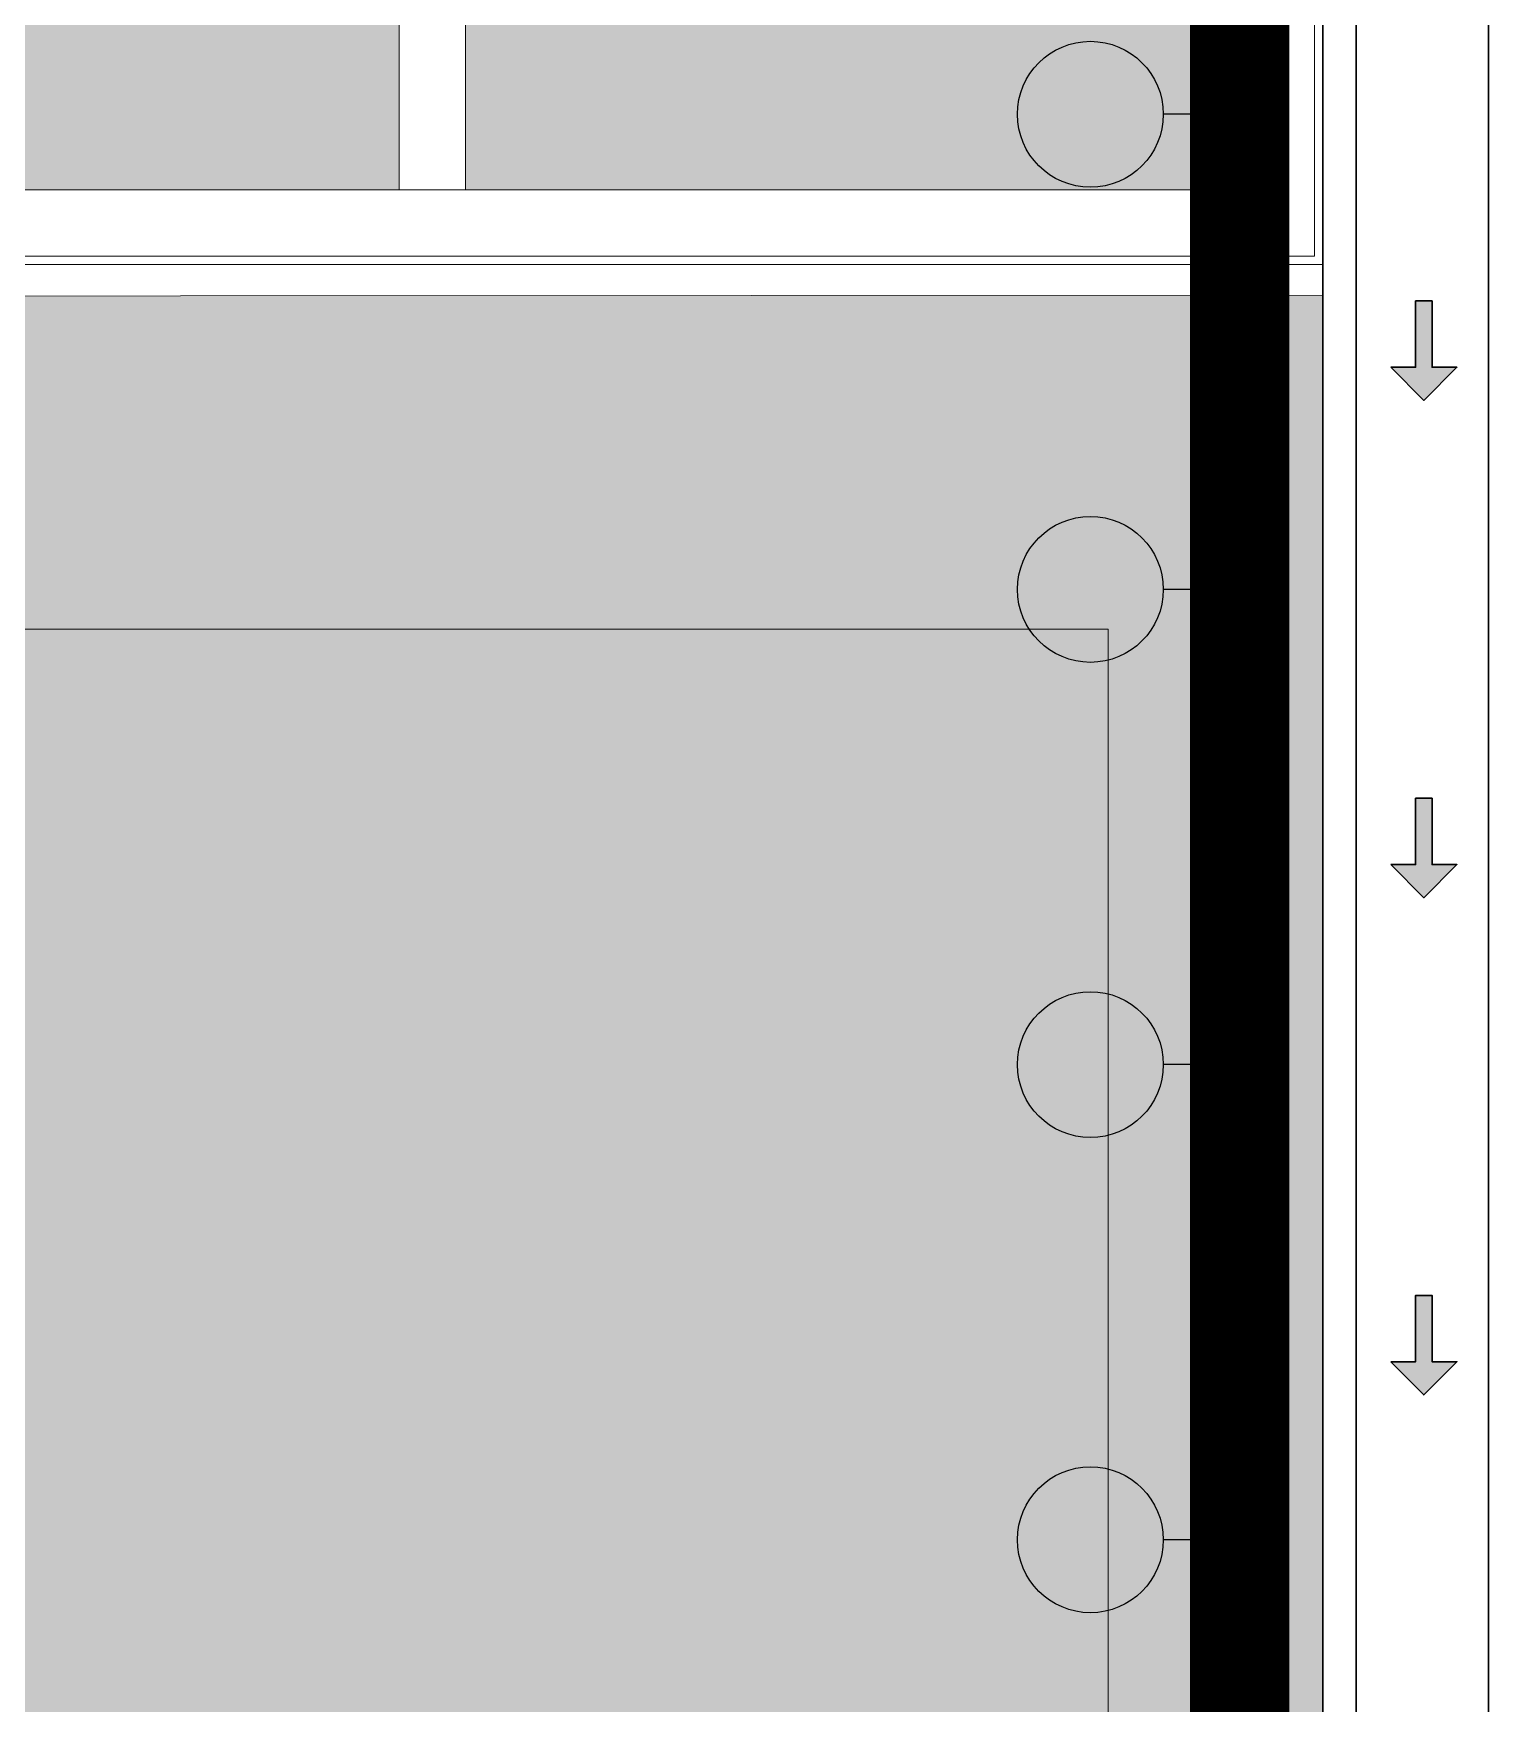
# Model space of a CAD drawing. Header units: metres. Extents: x 349703 to 349913, y 9282546 to 9282694.
# Drawn here: x 349806.45 to 349810.84, y 9282622.48 to 9282627.51 of the extents above; entities that cross this region are included whole.
import ezdxf

# ---------------------------------------------------------------- set-up
doc = ezdxf.new("R2010")
doc.units = ezdxf.units.M
doc.header["$LTSCALE"] = 0.25
for name, color, linetype, lineweight in [('.', 7, 'Continuous', 0), ('0_ CUNETAS', 160, 'Continuous', 5), ('AREA-VERDE', 3, 'CONTINUOUS', 9), ('ARQ-FONDO', 253, 'CONTINUOUS', 9), ('CUNETAS-RED', 5, 'CONTINUOUS', 18), ('LLORAD-SIMB', 1, 'CONTINUOUS', 25), ('LLORAD-TRAMO', 1, 'CONTINUOUS', 70)]:
    doc.layers.add(name, color=color, linetype=linetype, lineweight=lineweight)

# ---------------------------------------------------------------- blocks, each defined once
blk = doc.blocks.new('*U2166')
at = {"layer": '.', "lineweight": 30}
h = blk.add_hatch(color=1, dxfattribs=at)
h.dxf.hatch_style = 1
h.paths.add_polyline_path([(-0.025, -0.05), (-0.1, -0.05), (0, -0.15), (0.1, -0.05), (0.025, -0.05), (0.025, 0.15), (-0.025, 0.15)])
at = {"layer": '0_ CUNETAS', "color": 1, "lineweight": 30}
blk.add_lwpolyline([(-0.1, -0.05), (-0.025, -0.05), (-0.025, 0.15), (0.025, 0.15), (0.025, -0.05), (0.1, -0.05), (0, -0.15)], close=True, dxfattribs=at)
blk = doc.blocks.new('*U2184')
at = {"layer": '0_ CUNETAS', "color": 0, "linetype": 'ByBlock', "lineweight": -2, "transparency": 16777216}
for p in [(0, 19.5), (0, 18), (0, 16.5)]:
    blk.add_blockref('*U2166', p, dxfattribs=at)
blk = doc.blocks.new('drenaje')
at = {"layer": 'CUNETAS-RED', "lineweight": 30}
blk.add_line((92.1855, -32.9209), (92.1855, -63.2243, -25514.15), dxfattribs=at)
at = {"layer": 'CUNETAS-RED', "lineweight": 30, "elevation": -25514.15}
blk.add_lwpolyline([(92.6855, -33.0209), (92.6855, -68.9721), (92.2855, -68.9721), (92.2855, -33.0209)], close=True, dxfattribs=at)
at = {"layer": 'CUNETAS-RED', "lineweight": 0}
blk.add_blockref('*U2184', (92.49, -68.4809), dxfattribs=at)

msp = doc.modelspace()

# ---------------------------------------------------------------- hatches: boundary and pattern name
at = {"layer": 'AREA-VERDE', "lineweight": 0, "true_color": 0xc4e4b2, "transparency": 33554597}
h = msp.add_hatch(color=3, dxfattribs=at)
h.dxf.hatch_style = 1
h.paths.add_polyline_path([(349810.1163, 9282642.4169), (349807.7549, 9282642.4169), (349807.7549, 9282627.0424), (349810.1163, 9282627.0424)])
h.paths.add_polyline_path([(349807.5549, 9282642.4169), (349806.0549, 9282642.4169), (349806.0549, 9282627.0424), (349807.5549, 9282627.0424)])
h.paths.add_polyline_path([(349805.8549, 9282642.4169), (349804.3549, 9282642.4169), (349804.3549, 9282627.0424), (349805.8549, 9282627.0424)])
h.paths.add_polyline_path([(349804.1549, 9282642.4169), (349802.6549, 9282642.4169), (349802.6549, 9282627.0424), (349804.1549, 9282627.0424)])
h.paths.add_polyline_path([(349802.4549, 9282642.4169), (349800.9549, 9282642.4169), (349800.9549, 9282627.0424), (349802.4549, 9282627.0424)])
h.paths.add_polyline_path([(349800.7549, 9282642.4169), (349799.2549, 9282642.4169), (349799.2549, 9282627.0424), (349800.7549, 9282627.0424)])
at = {"layer": 'AREA-VERDE', "lineweight": 0, "true_color": 0xc4e4b2, "transparency": 33554687}
h = msp.add_hatch(color=3, dxfattribs=at)
h.dxf.hatch_style = 1
h.paths.add_polyline_path([(349810.3413, 9282626.7246), (349798.276, 9282626.717), (349798.276, 9282620.7718), (349810.3413, 9282620.7795)])
h.paths.add_polyline_path([(349799.276, 9282625.717), (349809.6931, 9282625.717), (349809.6931, 9282621.7718), (349799.276, 9282621.7718)], flags=16)
at = {"layer": 'AREA-VERDE', "lineweight": 0, "true_color": 0xc4e4b2, "transparency": 33554610}
h = msp.add_hatch(color=3, dxfattribs=at)
h.dxf.hatch_style = 1
h.paths.add_polyline_path([(349809.6931, 9282625.717), (349799.276, 9282625.717), (349799.276, 9282621.7718), (349809.6931, 9282621.7718)])

# ---------------------------------------------------------------- linework, layer by layer
at = {"layer": 'ARQ-FONDO'}
for points in [[(349799.0549, 9282642.6169), (349810.3163, 9282642.6169), (349810.3163, 9282626.8424), (349799.0549, 9282626.8424)], [(349799.2549, 9282642.4169), (349810.1163, 9282642.4169), (349810.1163, 9282627.0424), (349799.2549, 9282627.0424)], [(349798.176, 9282626.817), (349810.3413, 9282626.817), (349810.3413, 9282620.6718), (349798.176, 9282620.6718)], [(349798.276, 9282626.717), (349810.3413, 9282626.7246), (349810.3413, 9282620.7795), (349798.276, 9282620.7718)], [(349799.276, 9282625.717), (349809.6931, 9282625.717), (349809.6931, 9282621.7718), (349799.276, 9282621.7718)]]:
    msp.add_lwpolyline(points, close=True, dxfattribs=at)
at = {"layer": 'ARQ-FONDO', "flags": 128}
for points in [[(349807.5549, 9282642.4169), (349807.5549, 9282627.0424)], [(349807.7549, 9282642.4169), (349807.7549, 9282627.0424)]]:
    msp.add_lwpolyline(points, dxfattribs=at)
at = {"layer": 'LLORAD-SIMB'}
for p, q in [((349810.09, 9282627.27), (349809.86, 9282627.27)), ((349810.09, 9282625.8367), (349809.86, 9282625.8367)), ((349810.09, 9282624.4033), (349809.86, 9282624.4033)), ((349810.09, 9282622.97), (349809.86, 9282622.97))]:
    msp.add_line(p, q, dxfattribs=at)
for centre in [(349809.64, 9282627.27), (349809.64, 9282625.8367), (349809.64, 9282624.4033), (349809.64, 9282622.97)]:
    msp.add_circle(centre, 0.22, dxfattribs=at)
at = {"layer": 'LLORAD-TRAMO', "const_width": 0.3}
msp.add_lwpolyline([(349810.09, 9282627.82), (349810.09, 9282627.57), (349810.09, 9282627.32), (349810.09, 9282627.07), (349810.09, 9282626.82), (349810.09, 9282626.57), (349810.09, 9282626.32), (349810.09, 9282626.07), (349810.09, 9282625.82), (349810.09, 9282625.57), (349810.09, 9282625.32), (349810.09, 9282625.07), (349810.09, 9282624.82), (349810.09, 9282624.57), (349810.09, 9282624.32), (349810.09, 9282624.07), (349810.09, 9282623.82), (349810.09, 9282623.57), (349810.09, 9282623.32), (349810.09, 9282623.07), (349810.09, 9282622.82), (349810.09, 9282622.57), (349810.09, 9282622.32)], dxfattribs=at)

# ---------------------------------------------------------------- block references
at = {"layer": 'CUNETAS-RED', "lineweight": 30}
msp.add_blockref('drenaje', (349718.1559, 9282675.5378), dxfattribs=at)

doc.saveas('drawing.dxf')
